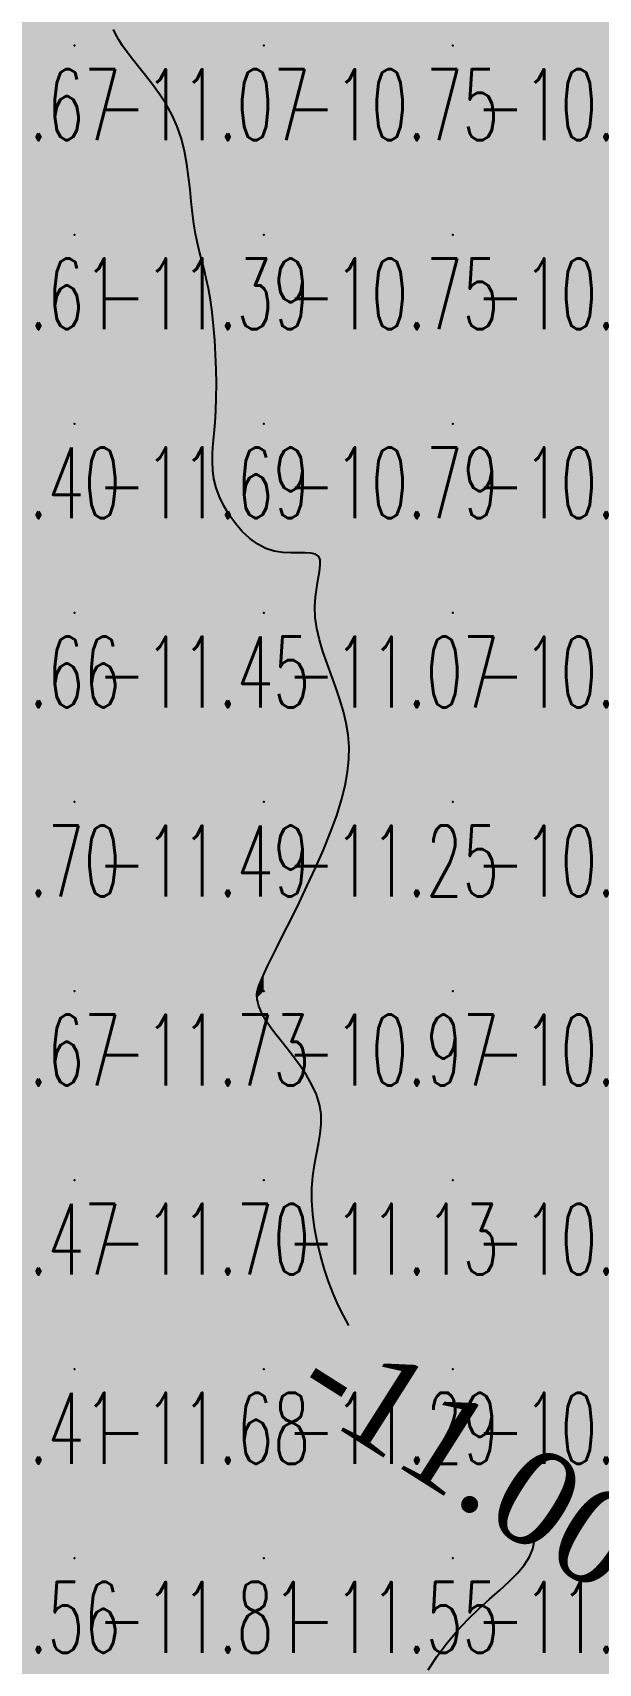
# Model space of a CAD drawing. Header units: millimetres. Extents: x 88261 to 90953, y 390274 to 392322.
# Drawn here: x 89858 to 89887.9, y 391441.7 to 391527.9 of the extents above; entities that cross this region are included whole.
import ezdxf
from ezdxf.enums import TextEntityAlignment as Align

# ---------------------------------------------------------------- set-up
doc = ezdxf.new("R2010")
doc.units = ezdxf.units.MM
doc.header["$LTSCALE"] = 25
for name, color, linetype in [('CN_03_00', 7, 'Continuous'), ('Cotation Courbes de niveau', 7, 'Continuous'), ('COTEAlt', 7, 'Continuous'), ('TN_COLORIAGE', 7, 'Continuous')]:
    doc.layers.add(name, color=color, linetype=linetype)
doc.styles.add('Simplex 1.0', font='Simplex.shx', dxfattribs={"width": 0.99, "height": 2.5})
doc.styles.get("Standard").update_dxf_attribs({"font": 'times.ttf'})

# ---------------------------------------------------------------- blocks, each defined once
blk = doc.blocks.new('COTE')
at = {"color": 0}
blk.add_point((0, 0), dxfattribs=at)
at = {"layer": 'COTEAlt'}
blk.add_attdef('ALT', text='', height=3.75, dxfattribs=at).set_placement((1.25, -1.25), align=Align.TOP_LEFT)

msp = doc.modelspace()

# ---------------------------------------------------------------- linework, layer by layer
at = {"layer": 'CN_03_00', "elevation": -11, "flags": 128}
for points in [[(89874.754, 391459.553), (89874.467, 391460.072), (89874.188, 391460.631), (89873.921, 391461.234), (89873.671, 391461.88), (89873.443, 391462.563), (89873.242, 391463.272), (89873.071, 391463.994), (89872.937, 391464.721), (89872.843, 391465.439), (89872.794, 391466.14), (89872.795, 391466.811), (89872.848, 391467.445), (89872.936, 391468.044), (89873.043, 391468.615), (89873.149, 391469.163), (89873.236, 391469.694), (89873.286, 391470.214), (89873.281, 391470.729), (89873.201, 391471.243), (89873.036, 391471.762), (89872.796, 391472.28), (89872.501, 391472.792), (89872.169, 391473.289), (89871.818, 391473.767), (89871.468, 391474.217), (89871.136, 391474.634), (89870.841, 391475.011), (89870.597, 391475.343), (89870.403, 391475.633), (89870.252, 391475.883), (89870.138, 391476.099), (89870.055, 391476.284), (89869.997, 391476.442), (89869.958, 391476.578), (89869.93, 391476.694), (89869.91, 391476.795), (89869.897, 391476.884), (89869.889, 391476.965), (89869.887, 391477.04), (89869.892, 391477.112), (89869.902, 391477.184), (89869.917, 391477.261), (89869.939, 391477.343), (89869.967, 391477.438), (89870.008, 391477.556), (89870.07, 391477.713), (89870.16, 391477.923), (89870.286, 391478.2), (89870.456, 391478.559), (89870.677, 391479.014), (89870.957, 391479.579), (89871.299, 391480.262), (89871.69, 391481.046), (89872.113, 391481.907), (89872.551, 391482.821), (89872.986, 391483.763), (89873.403, 391484.71), (89873.782, 391485.638), (89874.108, 391486.522), (89874.366, 391487.345), (89874.556, 391488.11), (89874.682, 391488.828), (89874.747, 391489.507), (89874.755, 391490.157), (89874.708, 391490.788), (89874.61, 391491.41), (89874.465, 391492.031), (89874.277, 391492.661), (89874.06, 391493.295), (89873.828, 391493.932), (89873.596, 391494.566), (89873.379, 391495.194), (89873.191, 391495.812), (89873.047, 391496.415), (89872.962, 391496.999), (89872.944, 391497.561), (89872.979, 391498.093), (89873.047, 391498.586), (89873.126, 391499.035), (89873.197, 391499.431), (89873.239, 391499.767), (89873.231, 391500.036), (89873.152, 391500.229), (89872.988, 391500.344), (89872.746, 391500.398), (89872.439, 391500.412), (89872.078, 391500.409), (89871.678, 391500.409), (89871.25, 391500.435), (89870.808, 391500.508), (89870.363, 391500.65), (89869.928, 391500.877), (89869.511, 391501.181), (89869.117, 391501.548), (89868.754, 391501.965), (89868.427, 391502.417), (89868.144, 391502.893), (89867.911, 391503.377), (89867.735, 391503.856), (89867.619, 391504.32), (89867.555, 391504.777), (89867.535, 391505.236), (89867.546, 391505.708), (89867.581, 391506.203), (89867.627, 391506.731), (89867.675, 391507.304), (89867.715, 391507.931), (89867.739, 391508.618), (89867.744, 391509.352), (89867.732, 391510.117), (89867.704, 391510.896), (89867.659, 391511.67), (89867.598, 391512.423), (89867.523, 391513.137), (89867.432, 391513.795), (89867.328, 391514.387), (89867.214, 391514.921), (89867.094, 391515.413), (89866.973, 391515.88), (89866.853, 391516.337), (89866.74, 391516.8), (89866.638, 391517.285), (89866.551, 391517.807), (89866.48, 391518.378), (89866.418, 391518.992), (89866.355, 391519.637), (89866.281, 391520.302), (89866.186, 391520.978), (89866.061, 391521.653), (89865.895, 391522.315), (89865.679, 391522.955), (89865.407, 391523.563), (89865.089, 391524.138), (89864.739, 391524.68), (89864.373, 391525.188), (89864.003, 391525.663), (89863.646, 391526.105), (89863.315, 391526.515), (89863.025, 391526.891), (89862.787, 391527.235), (89862.593, 391527.548), (89862.435, 391527.833), (89862.303, 391528.09)], [(89878.932, 391441.344), (89879.422, 391442.07), (89879.941, 391442.764), (89880.485, 391443.415), (89881.05, 391444.013), (89881.621, 391444.565), (89882.183, 391445.077), (89882.719, 391445.556), (89883.215, 391446.012), (89883.654, 391446.451), (89884.021, 391446.881), (89884.299, 391447.31), (89884.477, 391447.744), (89884.56, 391448.181), (89884.559, 391448.319)]]:
    msp.add_lwpolyline(points, dxfattribs=at)
at = {"layer": 'TN_COLORIAGE', "color": 191}
for points in [[(89862.436, 391527.239, -10.686), (89862.085, 391529.075, -10.686), (89870.249, 391527.239, -10.686), (89870.249, 391537.239, -10.686)], [(89870.249, 391527.239, -10.926), (89880.249, 391527.239, -10.926), (89880.249, 391537.239, -10.926)], [(89870.249, 391537.239, -10.926), (89870.249, 391527.239, -10.926), (89880.249, 391537.239, -10.926)], [(89880.249, 391527.239, -10.46), (89890.249, 391527.239, -10.46), (89890.249, 391537.239, -10.46)], [(89880.249, 391537.239, -10.46), (89880.249, 391527.239, -10.46), (89890.249, 391537.239, -10.46)], [(89862.436, 391527.239, -10.748), (89866.322, 391523.313, -10.748), (89870.249, 391527.239, -10.748)], [(89866.35, 391517.239, -10.748), (89866.322, 391523.313, -10.748), (89870.249, 391517.239, -10.748), (89870.249, 391527.239, -10.748)], [(89870.249, 391517.239, -10.661), (89880.249, 391517.239, -10.661), (89880.249, 391527.239, -10.661)], [(89870.249, 391527.239, -10.661), (89870.249, 391517.239, -10.661), (89880.249, 391527.239, -10.661)], [(89880.249, 391517.239, -10.248), (89890.249, 391517.239, -10.248), (89890.249, 391527.239, -10.248)], [(89880.249, 391527.239, -10.248), (89880.249, 391517.239, -10.248), (89890.249, 391527.239, -10.248)], [(89866.35, 391517.239, -10.751), (89867.583, 391514.573, -10.751), (89870.249, 391517.239, -10.751)], [(89867.912, 391507.239, -10.751), (89867.583, 391514.573, -10.751), (89870.249, 391507.239, -10.751), (89870.249, 391517.239, -10.751)], [(89870.249, 391507.239, -10.791), (89880.249, 391507.239, -10.791), (89880.249, 391517.239, -10.791)], [(89870.249, 391517.239, -10.791), (89870.249, 391507.239, -10.791), (89880.249, 391517.239, -10.791)], [(89880.249, 391507.239, -10.426), (89890.249, 391507.239, -10.426), (89890.249, 391517.239, -10.426)], [(89880.249, 391517.239, -10.426), (89880.249, 391507.239, -10.426), (89890.249, 391517.239, -10.426)], [(89870.249, 391499.685, -10.791), (89867.062, 391504.053, -10.791), (89870.249, 391507.239, -10.791)], [(89867.062, 391504.053, -10.791), (89867.912, 391507.239, -10.791), (89870.249, 391507.239, -10.791)], [(89874.121, 391501.112, -10.791), (89870.249, 391499.685, -10.791), (89880.249, 391507.239, -10.791), (89870.249, 391507.239, -10.791)], [(89874.121, 391501.112, -10.717), (89872.178, 391497.239, -10.717), (89880.249, 391507.239, -10.717), (89880.249, 391497.239, -10.717)], [(89880.249, 391497.239, -10.698), (89890.249, 391497.239, -10.698), (89890.249, 391507.239, -10.698)], [(89880.249, 391507.239, -10.698), (89880.249, 391497.239, -10.698), (89890.249, 391507.239, -10.698)], [(89872.178, 391497.239, -10.717), (89874.937, 391491.927, -10.717), (89880.249, 391497.239, -10.717)], [(89874.937, 391491.927, -10.709), (89874.865, 391487.239, -10.709), (89880.249, 391497.239, -10.709), (89880.249, 391487.239, -10.709)], [(89880.249, 391487.239, -10.587), (89890.249, 391487.239, -10.587), (89890.249, 391497.239, -10.587)], [(89880.249, 391497.239, -10.587), (89880.249, 391487.239, -10.587), (89890.249, 391497.239, -10.587)], [(89870.249, 391477.239, -10.709), (89880.249, 391477.239, -10.709), (89880.249, 391487.239, -10.709)], [(89870.249, 391478.249, -10.709), (89874.865, 391487.239, -10.709), (89870.249, 391477.239, -10.709), (89880.249, 391487.239, -10.709)], [(89880.249, 391477.239, -10.62), (89890.249, 391477.239, -10.62), (89890.249, 391487.239, -10.62)], [(89880.249, 391487.239, -10.62), (89880.249, 391477.239, -10.62), (89890.249, 391487.239, -10.62)], [(89870.249, 391478.249, -10.972), (89869.88, 391477.239, -10.972), (89870.249, 391477.239, -10.972)], [(89870.249, 391475.509, -10.972), (89869.863, 391476.854, -10.972), (89870.249, 391477.239, -10.972)], [(89869.863, 391476.854, -10.972), (89869.88, 391477.239, -10.972), (89870.249, 391477.239, -10.972)], [(89870.249, 391475.509, -10.794), (89874.187, 391471.178, -10.794), (89870.249, 391477.239, -10.794), (89880.249, 391477.239, -10.794)], [(89874.187, 391471.178, -10.452), (89872.211, 391467.239, -10.452), (89880.249, 391477.239, -10.452), (89880.249, 391467.239, -10.452)], [(89880.249, 391467.239, -10.832), (89890.249, 391467.239, -10.832), (89890.249, 391477.239, -10.832)], [(89880.249, 391477.239, -10.832), (89880.249, 391467.239, -10.832), (89890.249, 391477.239, -10.832)], [(89872.211, 391467.239, -10.452), (89873.74, 391460.731, -10.452), (89880.249, 391467.239, -10.452)], [(89876.356, 391457.239, -10.452), (89873.74, 391460.731, -10.452), (89880.249, 391457.239, -10.452), (89880.249, 391467.239, -10.452)], [(89880.249, 391457.239, -10.475), (89890.249, 391457.239, -10.475), (89890.249, 391467.239, -10.475)], [(89880.249, 391467.239, -10.475), (89880.249, 391457.239, -10.475), (89890.249, 391467.239, -10.475)], [(89876.356, 391457.239, -10.813), (89877.708, 391454.699, -10.813), (89880.249, 391457.239, -10.813)], [(89880.249, 391453.209, -10.813), (89877.708, 391454.699, -10.813), (89880.249, 391457.239, -10.813)], [(89880.249, 391453.209, -10.519), (89883.911, 391450.902, -10.519), (89880.249, 391457.239, -10.519), (89890.249, 391457.239, -10.519)], [(89885.408, 391447.239, -10.519), (89883.911, 391450.902, -10.519), (89890.249, 391447.239, -10.519), (89890.249, 391457.239, -10.519)], [(89890.249, 391441.12, -10.42), (89888.032, 391437.239, -10.42), (89890.249, 391447.239, -10.42), (89880.249, 391437.239, -10.42)], [(89885.408, 391447.239, -10.42), (89880.249, 391444.002, -10.42), (89890.249, 391447.239, -10.42), (89880.249, 391437.239, -10.42)], [(89880.249, 391444.002, -10.42), (89876.509, 391437.239, -10.42), (89880.249, 391437.239, -10.42)]]:
    msp.add_solid(points, dxfattribs=at)
at = {"layer": 'TN_COLORIAGE', "color": 201}
for points in [[(89850.249, 391527.239, -11), (89857.879, 391534.869, -11), (89860.249, 391527.239, -11), (89860.249, 391529.766, -11)], [(89862.085, 391529.075, -11.071), (89860.249, 391529.766, -11.071), (89860.249, 391527.239, -11.071)], [(89862.085, 391529.075, -11.071), (89862.436, 391527.239, -11.071), (89860.249, 391527.239, -11.071)], [(89850.249, 391517.239, -11.071), (89860.249, 391517.239, -11.071), (89860.249, 391527.239, -11.071)], [(89850.249, 391527.239, -11.071), (89850.249, 391517.239, -11.071), (89860.249, 391527.239, -11.071)], [(89860.249, 391517.239, -11), (89866.322, 391523.313, -11), (89860.249, 391527.239, -11), (89862.436, 391527.239, -11)], [(89866.322, 391523.313, -11.39), (89866.35, 391517.239, -11.39), (89860.249, 391517.239, -11.39)], [(89850.249, 391507.239, -11.39), (89860.249, 391507.239, -11.39), (89860.249, 391517.239, -11.39)], [(89850.249, 391517.239, -11.39), (89850.249, 391507.239, -11.39), (89860.249, 391517.239, -11.39)], [(89860.249, 391507.239, -11), (89867.583, 391514.573, -11), (89860.249, 391517.239, -11), (89866.35, 391517.239, -11)], [(89867.583, 391514.573, -11.685), (89867.912, 391507.239, -11.685), (89860.249, 391507.239, -11.685)], [(89850.249, 391497.239, -11.685), (89860.249, 391497.239, -11.685), (89860.249, 391507.239, -11.685)], [(89850.249, 391507.239, -11.685), (89850.249, 391497.239, -11.685), (89860.249, 391507.239, -11.685)], [(89860.249, 391507.239, -11), (89867.912, 391507.239, -11), (89860.249, 391497.239, -11), (89867.062, 391504.053, -11)], [(89860.249, 391497.239, -11), (89867.062, 391504.053, -11), (89870.249, 391497.239, -11), (89870.249, 391499.685, -11)], [(89872.178, 391497.239, -11.068), (89874.121, 391501.112, -11.068), (89870.249, 391497.239, -11.068)], [(89870.249, 391499.685, -11.068), (89874.121, 391501.112, -11.068), (89870.249, 391497.239, -11.068)], [(89850.249, 391487.239, -11.447), (89860.249, 391487.239, -11.447), (89860.249, 391497.239, -11.447)], [(89850.249, 391497.239, -11.447), (89850.249, 391487.239, -11.447), (89860.249, 391497.239, -11.447)], [(89860.249, 391487.239, -11.068), (89870.249, 391487.239, -11.068), (89870.249, 391497.239, -11.068)], [(89860.249, 391497.239, -11.068), (89860.249, 391487.239, -11.068), (89870.249, 391497.239, -11.068)], [(89870.249, 391487.239, -11), (89874.937, 391491.927, -11), (89870.249, 391497.239, -11), (89872.178, 391497.239, -11)], [(89874.865, 391487.239, -11.25), (89874.937, 391491.927, -11.25), (89870.249, 391487.239, -11.25)], [(89850.249, 391477.239, -11.49), (89860.249, 391477.239, -11.49), (89860.249, 391487.239, -11.49)], [(89850.249, 391487.239, -11.49), (89850.249, 391477.239, -11.49), (89860.249, 391487.239, -11.49)], [(89860.249, 391477.239, -11), (89869.88, 391477.239, -11), (89870.249, 391487.239, -11), (89870.249, 391478.249, -11)], [(89860.249, 391487.239, -11.25), (89860.249, 391477.239, -11.25), (89870.249, 391487.239, -11.25)], [(89874.865, 391487.239, -11.25), (89870.249, 391478.249, -11.25), (89870.249, 391487.239, -11.25)], [(89850.249, 391467.239, -11.732), (89860.249, 391467.239, -11.732), (89860.249, 391477.239, -11.732)], [(89850.249, 391477.239, -11.732), (89850.249, 391467.239, -11.732), (89860.249, 391477.239, -11.732)], [(89860.249, 391477.239, -11), (89869.88, 391477.239, -11), (89860.249, 391467.239, -11), (89869.863, 391476.854, -11)], [(89860.249, 391467.239, -11), (89869.863, 391476.854, -11), (89870.249, 391467.239, -11), (89870.249, 391475.509, -11)], [(89874.187, 391471.178, -11.134), (89870.249, 391475.509, -11.134), (89870.249, 391467.239, -11.134)], [(89872.211, 391467.239, -11.134), (89874.187, 391471.178, -11.134), (89870.249, 391467.239, -11.134)], [(89850.249, 391457.239, -11.699), (89860.249, 391457.239, -11.699), (89860.249, 391467.239, -11.699)], [(89850.249, 391467.239, -11.699), (89850.249, 391457.239, -11.699), (89860.249, 391467.239, -11.699)], [(89860.249, 391457.239, -11.134), (89870.249, 391457.239, -11.134), (89870.249, 391467.239, -11.134)], [(89860.249, 391467.239, -11.134), (89860.249, 391457.239, -11.134), (89870.249, 391467.239, -11.134)], [(89870.249, 391457.239, -11), (89873.74, 391460.731, -11), (89870.249, 391467.239, -11), (89872.211, 391467.239, -11)], [(89873.74, 391460.731, -11.294), (89876.356, 391457.239, -11.294), (89870.249, 391457.239, -11.294)], [(89850.249, 391447.239, -11.681), (89860.249, 391447.239, -11.681), (89860.249, 391457.239, -11.681)], [(89850.249, 391457.239, -11.681), (89850.249, 391447.239, -11.681), (89860.249, 391457.239, -11.681)], [(89860.249, 391447.239, -11.294), (89870.249, 391447.239, -11.294), (89870.249, 391457.239, -11.294)], [(89860.249, 391457.239, -11.294), (89860.249, 391447.239, -11.294), (89870.249, 391457.239, -11.294)], [(89870.249, 391447.239, -11), (89877.708, 391454.699, -11), (89870.249, 391457.239, -11), (89876.356, 391457.239, -11)], [(89870.249, 391447.239, -11), (89877.708, 391454.699, -11), (89880.249, 391447.239, -11), (89880.249, 391453.209, -11)], [(89883.911, 391450.902, -11.278), (89880.249, 391453.209, -11.278), (89880.249, 391447.239, -11.278)], [(89883.911, 391450.902, -11.278), (89885.408, 391447.239, -11.278), (89880.249, 391447.239, -11.278)], [(89850.249, 391437.239, -11.811), (89860.249, 391437.239, -11.811), (89860.249, 391447.239, -11.811)], [(89850.249, 391447.239, -11.811), (89850.249, 391437.239, -11.811), (89860.249, 391447.239, -11.811)], [(89860.249, 391437.239, -11.55), (89870.249, 391437.239, -11.55), (89870.249, 391447.239, -11.55)], [(89860.249, 391447.239, -11.55), (89860.249, 391437.239, -11.55), (89870.249, 391447.239, -11.55)], [(89870.249, 391437.239, -11), (89876.509, 391437.239, -11), (89880.249, 391447.239, -11), (89880.249, 391444.002, -11)], [(89870.249, 391447.239, -11.278), (89870.249, 391437.239, -11.278), (89880.249, 391447.239, -11.278)], [(89880.249, 391444.002, -11.278), (89885.408, 391447.239, -11.278), (89880.249, 391447.239, -11.278)]]:
    msp.add_solid(points, dxfattribs=at)

# ---------------------------------------------------------------- block references
at = {"layer": 'COTEAlt'}
ref = msp.add_blockref('COTE', (89850.249, 391527.239), dxfattribs=at)
ref.add_attrib('ALT', '-11.67', dxfattribs={"height": 3.75, "style": 'Simplex 1.0', "width": 0.6}).set_placement((89851.499, 391525.989), align=Align.TOP_LEFT)
ref = msp.add_blockref('COTE', (89860.249, 391527.239), dxfattribs=at)
ref.add_attrib('ALT', '-11.07', dxfattribs={"height": 3.75, "style": 'Simplex 1.0', "width": 0.6}).set_placement((89861.499, 391525.989), align=Align.TOP_LEFT)
ref = msp.add_blockref('COTE', (89870.249, 391527.239), dxfattribs=at)
ref.add_attrib('ALT', '-10.75', dxfattribs={"height": 3.75, "style": 'Simplex 1.0', "width": 0.6}).set_placement((89871.499, 391525.989), align=Align.TOP_LEFT)
ref = msp.add_blockref('COTE', (89880.249, 391527.239), dxfattribs=at)
ref.add_attrib('ALT', '-10.66', dxfattribs={"height": 3.75, "style": 'Simplex 1.0', "width": 0.6}).set_placement((89881.499, 391525.989), align=Align.TOP_LEFT)
ref = msp.add_blockref('COTE', (89850.249, 391517.239), dxfattribs=at)
ref.add_attrib('ALT', '-11.61', dxfattribs={"height": 3.75, "style": 'Simplex 1.0', "width": 0.6}).set_placement((89851.499, 391515.989), align=Align.TOP_LEFT)
ref = msp.add_blockref('COTE', (89860.249, 391517.239), dxfattribs=at)
ref.add_attrib('ALT', '-11.39', dxfattribs={"height": 3.75, "style": 'Simplex 1.0', "width": 0.6}).set_placement((89861.499, 391515.989), align=Align.TOP_LEFT)
ref = msp.add_blockref('COTE', (89870.249, 391517.239), dxfattribs=at)
ref.add_attrib('ALT', '-10.75', dxfattribs={"height": 3.75, "style": 'Simplex 1.0', "width": 0.6}).set_placement((89871.499, 391515.989), align=Align.TOP_LEFT)
ref = msp.add_blockref('COTE', (89880.249, 391517.239), dxfattribs=at)
ref.add_attrib('ALT', '-10.79', dxfattribs={"height": 3.75, "style": 'Simplex 1.0', "width": 0.6}).set_placement((89881.499, 391515.989), align=Align.TOP_LEFT)
ref = msp.add_blockref('COTE', (89850.249, 391507.239), dxfattribs=at)
ref.add_attrib('ALT', '-11.40', dxfattribs={"height": 3.75, "style": 'Simplex 1.0', "width": 0.6}).set_placement((89851.499, 391505.989), align=Align.TOP_LEFT)
ref = msp.add_blockref('COTE', (89860.249, 391507.239), dxfattribs=at)
ref.add_attrib('ALT', '-11.69', dxfattribs={"height": 3.75, "style": 'Simplex 1.0', "width": 0.6}).set_placement((89861.499, 391505.989), align=Align.TOP_LEFT)
ref = msp.add_blockref('COTE', (89870.249, 391507.239), dxfattribs=at)
ref.add_attrib('ALT', '-10.79', dxfattribs={"height": 3.75, "style": 'Simplex 1.0', "width": 0.6}).set_placement((89871.499, 391505.989), align=Align.TOP_LEFT)
ref = msp.add_blockref('COTE', (89880.249, 391507.239), dxfattribs=at)
ref.add_attrib('ALT', '-10.89', dxfattribs={"height": 3.75, "style": 'Simplex 1.0', "width": 0.6}).set_placement((89881.499, 391505.989), align=Align.TOP_LEFT)
ref = msp.add_blockref('COTE', (89850.249, 391497.239), dxfattribs=at)
ref.add_attrib('ALT', '-11.66', dxfattribs={"height": 3.75, "style": 'Simplex 1.0', "width": 0.6}).set_placement((89851.499, 391495.989), align=Align.TOP_LEFT)
ref = msp.add_blockref('COTE', (89860.249, 391497.239), dxfattribs=at)
ref.add_attrib('ALT', '-11.45', dxfattribs={"height": 3.75, "style": 'Simplex 1.0', "width": 0.6}).set_placement((89861.499, 391495.989), align=Align.TOP_LEFT)
ref = msp.add_blockref('COTE', (89870.249, 391497.239), dxfattribs=at)
ref.add_attrib('ALT', '-11.07', dxfattribs={"height": 3.75, "style": 'Simplex 1.0', "width": 0.6}).set_placement((89871.499, 391495.989), align=Align.TOP_LEFT)
ref = msp.add_blockref('COTE', (89880.249, 391497.239), dxfattribs=at)
ref.add_attrib('ALT', '-10.72', dxfattribs={"height": 3.75, "style": 'Simplex 1.0', "width": 0.6}).set_placement((89881.499, 391495.989), align=Align.TOP_LEFT)
ref = msp.add_blockref('COTE', (89850.249, 391487.239), dxfattribs=at)
ref.add_attrib('ALT', '-11.70', dxfattribs={"height": 3.75, "style": 'Simplex 1.0', "width": 0.6}).set_placement((89851.499, 391485.989), align=Align.TOP_LEFT)
ref = msp.add_blockref('COTE', (89860.249, 391487.239), dxfattribs=at)
ref.add_attrib('ALT', '-11.49', dxfattribs={"height": 3.75, "style": 'Simplex 1.0', "width": 0.6}).set_placement((89861.499, 391485.989), align=Align.TOP_LEFT)
ref = msp.add_blockref('COTE', (89870.249, 391487.239), dxfattribs=at)
ref.add_attrib('ALT', '-11.25', dxfattribs={"height": 3.75, "style": 'Simplex 1.0', "width": 0.6}).set_placement((89871.499, 391485.989), align=Align.TOP_LEFT)
ref = msp.add_blockref('COTE', (89880.249, 391487.239), dxfattribs=at)
ref.add_attrib('ALT', '-10.71', dxfattribs={"height": 3.75, "style": 'Simplex 1.0', "width": 0.6}).set_placement((89881.499, 391485.989), align=Align.TOP_LEFT)
ref = msp.add_blockref('COTE', (89850.249, 391477.239), dxfattribs=at)
ref.add_attrib('ALT', '-11.67', dxfattribs={"height": 3.75, "style": 'Simplex 1.0', "width": 0.6}).set_placement((89851.499, 391475.989), align=Align.TOP_LEFT)
ref = msp.add_blockref('COTE', (89860.249, 391477.239), dxfattribs=at)
ref.add_attrib('ALT', '-11.73', dxfattribs={"height": 3.75, "style": 'Simplex 1.0', "width": 0.6}).set_placement((89861.499, 391475.989), align=Align.TOP_LEFT)
ref = msp.add_blockref('COTE', (89870.249, 391477.239), dxfattribs=at)
ref.add_attrib('ALT', '-10.97', dxfattribs={"height": 3.75, "style": 'Simplex 1.0', "width": 0.6}).set_placement((89871.499, 391475.989), align=Align.TOP_LEFT)
ref = msp.add_blockref('COTE', (89880.249, 391477.239), dxfattribs=at)
ref.add_attrib('ALT', '-10.79', dxfattribs={"height": 3.75, "style": 'Simplex 1.0', "width": 0.6}).set_placement((89881.499, 391475.989), align=Align.TOP_LEFT)
ref = msp.add_blockref('COTE', (89850.249, 391467.239), dxfattribs=at)
ref.add_attrib('ALT', '-11.47', dxfattribs={"height": 3.75, "style": 'Simplex 1.0', "width": 0.6}).set_placement((89851.499, 391465.989), align=Align.TOP_LEFT)
ref = msp.add_blockref('COTE', (89860.249, 391467.239), dxfattribs=at)
ref.add_attrib('ALT', '-11.70', dxfattribs={"height": 3.75, "style": 'Simplex 1.0', "width": 0.6}).set_placement((89861.499, 391465.989), align=Align.TOP_LEFT)
ref = msp.add_blockref('COTE', (89870.249, 391467.239), dxfattribs=at)
ref.add_attrib('ALT', '-11.13', dxfattribs={"height": 3.75, "style": 'Simplex 1.0', "width": 0.6}).set_placement((89871.499, 391465.989), align=Align.TOP_LEFT)
ref = msp.add_blockref('COTE', (89880.249, 391467.239), dxfattribs=at)
ref.add_attrib('ALT', '-10.45', dxfattribs={"height": 3.75, "style": 'Simplex 1.0', "width": 0.6}).set_placement((89881.499, 391465.989), align=Align.TOP_LEFT)
ref = msp.add_blockref('COTE', (89850.249, 391457.239), dxfattribs=at)
ref.add_attrib('ALT', '-11.41', dxfattribs={"height": 3.75, "style": 'Simplex 1.0', "width": 0.6}).set_placement((89851.499, 391455.989), align=Align.TOP_LEFT)
ref = msp.add_blockref('COTE', (89860.249, 391457.239), dxfattribs=at)
ref.add_attrib('ALT', '-11.68', dxfattribs={"height": 3.75, "style": 'Simplex 1.0', "width": 0.6}).set_placement((89861.499, 391455.989), align=Align.TOP_LEFT)
ref = msp.add_blockref('COTE', (89870.249, 391457.239), dxfattribs=at)
ref.add_attrib('ALT', '-11.29', dxfattribs={"height": 3.75, "style": 'Simplex 1.0', "width": 0.6}).set_placement((89871.499, 391455.989), align=Align.TOP_LEFT)
ref = msp.add_blockref('COTE', (89880.249, 391457.239), dxfattribs=at)
ref.add_attrib('ALT', '-10.81', dxfattribs={"height": 3.75, "style": 'Simplex 1.0', "width": 0.6}).set_placement((89881.499, 391455.989), align=Align.TOP_LEFT)
ref = msp.add_blockref('COTE', (89850.249, 391447.239), dxfattribs=at)
ref.add_attrib('ALT', '-11.56', dxfattribs={"height": 3.75, "style": 'Simplex 1.0', "width": 0.6}).set_placement((89851.499, 391445.989), align=Align.TOP_LEFT)
ref = msp.add_blockref('COTE', (89860.249, 391447.239), dxfattribs=at)
ref.add_attrib('ALT', '-11.81', dxfattribs={"height": 3.75, "style": 'Simplex 1.0', "width": 0.6}).set_placement((89861.499, 391445.989), align=Align.TOP_LEFT)
ref = msp.add_blockref('COTE', (89870.249, 391447.239), dxfattribs=at)
ref.add_attrib('ALT', '-11.55', dxfattribs={"height": 3.75, "style": 'Simplex 1.0', "width": 0.6}).set_placement((89871.499, 391445.989), align=Align.TOP_LEFT)
ref = msp.add_blockref('COTE', (89880.249, 391447.239), dxfattribs=at)
ref.add_attrib('ALT', '-11.28', dxfattribs={"height": 3.75, "style": 'Simplex 1.0', "width": 0.6}).set_placement((89881.499, 391445.989), align=Align.TOP_LEFT)

# ---------------------------------------------------------------- texts
at = {"layer": 'Cotation Courbes de niveau'}
msp.add_text('-11.00', height=5, rotation=327.62635, dxfattribs=at).set_placement((89881.223, 391452.58, -11), align=Align.MIDDLE_CENTER)

doc.saveas('drawing.dxf')
